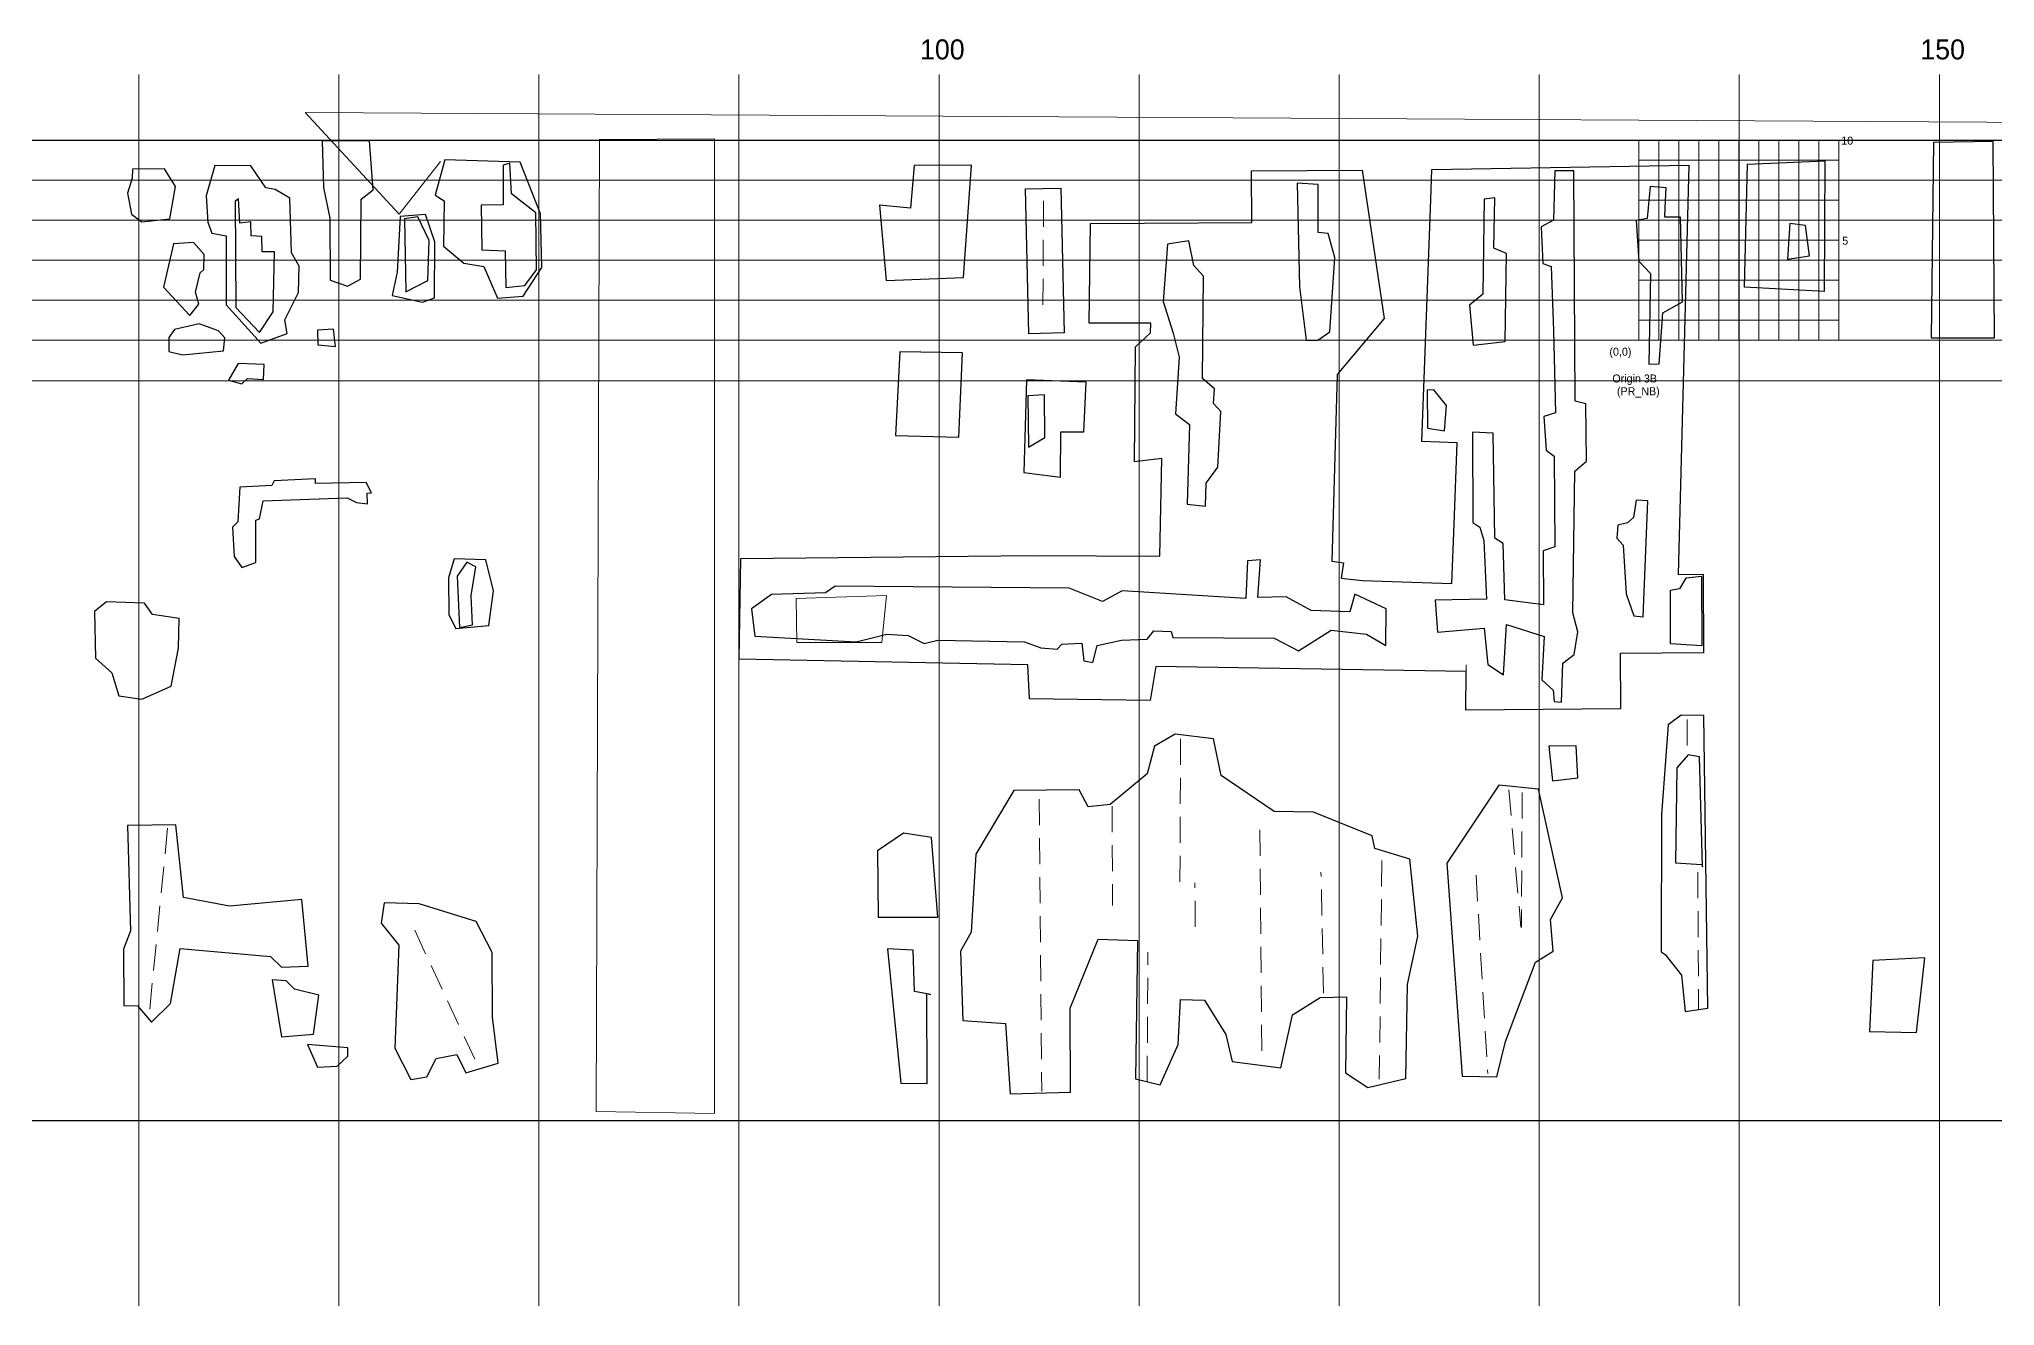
# Model space of a CAD drawing. Header units: feet. Extents: x 2768695 to 2769255, y 548988 to 549355.
# Drawn here: x 2768820 to 2768917.7, y 549155.5 to 549218.9 of the extents above; entities that cross this region are included whole.
import ezdxf

# ---------------------------------------------------------------- set-up
doc = ezdxf.new("R2010")
doc.units = ezdxf.units.FT
doc.header["$LTSCALE"] = 312
doc.header["$MEASUREMENT"] = 0
doc.linetypes.add('Dash01', pattern=[1.5, 1, -0.5])
for name, color, linetype, lineweight in [('Aggr A Line', 212, 'Continuous', 30), ('Asph A Line', 5, 'Continuous', 30), ('Conc A Line', 96, 'Continuous', 30), ('Conc Line Exst', 1, 'Dash01', 13), ('dim (wt 1)', 4, 'Continuous', 13), ('Surface Conc Line Exst', 1, 'Dash01', 0), ('Text text', 7, 'Continuous', 40), ('WHATIZ Questions Line Exst', 11, 'Continuous', 13)]:
    doc.layers.add(name, color=color, linetype=linetype, lineweight=lineweight)
doc.styles.add('Text 0.09', font='', dxfattribs={"height": 0.0075})
doc.styles.get('Text 0.09').set_extended_font_data('NDDOT')

msp = doc.modelspace()

# ---------------------------------------------------------------- linework, layer by layer
at = {"layer": 'Aggr A Line', "color": 212, "linetype": 'Continuous', "lineweight": 30, "flags": 128}
for points in [[(2768834.12, 549213.767), (2768834.185, 549211.45), (2768834.51, 549209.913), (2768834.531, 549206.804), (2768835.39, 549206.513), (2768836.045, 549206.865), (2768836.067, 549210.864), (2768836.678, 549211.329), (2768836.481, 549213.775), (2768834.12, 549213.767)], [(2768832.38, 549204.142), (2768832.261, 549204.829), (2768832.938, 549206.201), (2768832.977, 549207.519), (2768832.586, 549208.182), (2768832.508, 549210.906), (2768831.768, 549211.346), (2768831.308, 549211.426), (2768830.562, 549212.529), (2768828.751, 549212.541), (2768828.328, 549211.021), (2768828.401, 549209.705), (2768828.603, 549209.163), (2768829.333, 549209.03), (2768829.323, 549205.569), (2768831.063, 549203.667), (2768832.38, 549204.142)], [(2768840.256, 549212.831), (2768839.778, 549211.061), (2768840.213, 549210.778), (2768840.194, 549208.515), (2768841.212, 549207.663), (2768842.203, 549207.498), (2768842.888, 549205.918), (2768844.171, 549206.01), (2768845.106, 549207.44), (2768845.033, 549210.125), (2768844.019, 549212.711), (2768840.256, 549212.831)], [(2768866.573, 549212.567), (2768863.716, 549212.544), (2768863.531, 549210.408), (2768861.981, 549210.555), (2768862.32, 549206.795), (2768866.187, 549206.945), (2768866.573, 549212.567)], [(2768826.515, 549209.883), (2768826.789, 549211.499), (2768826.241, 549212.383), (2768824.642, 549212.355), (2768824.622, 549211.918), (2768824.386, 549211.169), (2768824.587, 549210.117), (2768825.106, 549209.732), (2768826.515, 549209.883)], [(2768838.026, 549209.988), (2768837.873, 549207.213), (2768837.617, 549206.036), (2768839.142, 549205.709), (2768839.735, 549205.931), (2768839.747, 549208.725), (2768839.281, 549210.097), (2768838.026, 549209.988)], [(2768827.513, 549205.045), (2768827.952, 549205.602), (2768827.797, 549206.209), (2768828.03, 549207.183), (2768828.202, 549207.341), (2768828.226, 549208.098), (2768827.695, 549208.7), (2768826.699, 549208.635), (2768826.195, 549206.453), (2768827.513, 549205.045)], [(2768828.938, 549204.278), (2768827.981, 549204.633), (2768826.747, 549204.339), (2768826.467, 549203.944), (2768826.467, 549203.238), (2768827.135, 549203.068), (2768829.189, 549203.275), (2768829.254, 549203.933), (2768828.938, 549204.278)], [(2768833.911, 549203.571), (2768834.784, 549203.487), (2768834.695, 549204.364), (2768833.894, 549204.303), (2768833.911, 549203.571)], [(2768866.126, 549203.182), (2768863.002, 549203.23), (2768862.781, 549199.043), (2768865.952, 549198.957), (2768866.126, 549203.182)], [(2768829.435, 549201.806), (2768830.11, 549201.631), (2768830.39, 549201.888), (2768831.197, 549201.85), (2768831.218, 549202.599), (2768829.922, 549202.636), (2768829.435, 549201.806)], [(2768872.303, 549201.707), (2768869.334, 549201.832), (2768869.194, 549197.187), (2768871.024, 549196.962), (2768871.052, 549199.223), (2768872.195, 549199.222), (2768872.303, 549201.707)], [(2768840.717, 549192.875), (2768840.442, 549191.923), (2768840.447, 549190.069), (2768840.805, 549189.393), (2768842.451, 549189.542), (2768842.686, 549191.276), (2768842.297, 549192.826), (2768840.717, 549192.875)], [(2768826.979, 549189.889), (2768825.648, 549190.09), (2768825.244, 549190.659), (2768823.342, 549190.725), (2768822.743, 549190.244), (2768822.801, 549187.907), (2768823.604, 549187.178), (2768823.961, 549186.029), (2768825.116, 549185.861), (2768826.582, 549186.507), (2768826.941, 549188.409), (2768826.979, 549189.889)], [(2768876.766, 549184.099), (2768875.729, 549183.499), (2768875.364, 549182.116), (2768873.508, 549180.592), (2768872.403, 549180.47), (2768871.957, 549181.327), (2768868.694, 549181.282), (2768866.789, 549178.105), (2768866.556, 549174.21), (2768866.028, 549173.244), (2768866.139, 549169.792), (2768868.279, 549169.634), (2768868.504, 549166.113), (2768871.524, 549166.208), (2768871.508, 549170.402), (2768872.919, 549173.858), (2768874.878, 549173.78), (2768874.769, 549166.859), (2768876.003, 549166.564), (2768876.911, 549168.591), (2768877.032, 549170.835), (2768878.233, 549170.797), (2768879.289, 549169.086), (2768879.607, 549167.735), (2768882.033, 549167.42), (2768882.622, 549170.061), (2768884.011, 549170.941), (2768885.331, 549170.965), (2768885.278, 549167.17), (2768886.383, 549166.441), (2768888.293, 549166.883), (2768888.369, 549171.587), (2768888.89, 549174.009), (2768888.493, 549177.858), (2768886.736, 549178.391), (2768886.609, 549179.012), (2768883.668, 549180.208), (2768881.712, 549180.235), (2768879.062, 549182.031), (2768878.674, 549183.875), (2768876.766, 549184.099)], [(2768902.047, 549185.061), (2768901.407, 549184.573), (2768901.06, 549180.083), (2768901.051, 549173.217), (2768901.251, 549173.084), (2768902.075, 549172.049), (2768902.248, 549170.238), (2768903.38, 549170.409), (2768903.178, 549185.034), (2768902.047, 549185.061)], [(2768895.436, 549183.507), (2768895.625, 549181.764), (2768896.893, 549181.914), (2768896.811, 549183.524), (2768895.436, 549183.507)], [(2768892.944, 549181.547), (2768890.344, 549177.653), (2768890.754, 549171.862), (2768891.101, 549166.997), (2768892.843, 549166.972), (2768893.278, 549168.734), (2768894.778, 549172.697), (2768895.65, 549173.248), (2768895.517, 549174.84), (2768896.117, 549175.919), (2768894.913, 549181.356), (2768892.944, 549181.547)], [(2768824.39, 549179.539), (2768824.541, 549174.27), (2768824.201, 549173.358), (2768824.215, 549170.533), (2768824.899, 549170.523), (2768825.601, 549169.698), (2768826.54, 549170.64), (2768827.026, 549173.388), (2768831.539, 549172.993), (2768832.087, 549172.455), (2768833.423, 549172.497), (2768833.101, 549175.841), (2768829.496, 549175.501), (2768827.195, 549175.93), (2768826.811, 549179.565), (2768824.39, 549179.539)], [(2768863.18, 549179.159), (2768861.885, 549178.265), (2768861.922, 549174.948), (2768864.9, 549174.951), (2768864.588, 549178.931), (2768863.18, 549179.159)], [(2768837.227, 549175.673), (2768837.073, 549174.648), (2768837.956, 549173.56), (2768837.757, 549168.407), (2768838.559, 549166.835), (2768839.352, 549166.961), (2768839.821, 549167.883), (2768840.862, 549168.08), (2768841.304, 549167.175), (2768842.919, 549167.645), (2768842.645, 549169.957), (2768842.614, 549173.181), (2768841.818, 549174.731), (2768838.966, 549175.62), (2768837.227, 549175.673)], [(2768862.383, 549173.361), (2768863.041, 549166.645), (2768864.37, 549166.628), (2768864.339, 549171.128), (2768864.535, 549171.088), (2768863.731, 549171.236), (2768863.659, 549173.295), (2768862.383, 549173.361)], [(2768911.635, 549172.785), (2768911.463, 549169.231), (2768913.81, 549169.183), (2768914.019, 549170.966), (2768914.225, 549172.918), (2768911.635, 549172.785)], [(2768831.625, 549171.817), (2768832.095, 549168.968), (2768833.69, 549169.104), (2768833.963, 549171.048), (2768832.742, 549171.346), (2768832.318, 549171.763), (2768831.625, 549171.817)], [(2768835.41, 549168.424), (2768833.397, 549168.589), (2768833.891, 549167.443), (2768834.88, 549167.499), (2768835.41, 549168.004), (2768835.41, 549168.424)]]:
    msp.add_lwpolyline(points, dxfattribs=at)
for points in [[(2768914.55, 549203.923), (2768917.712, 549203.924), (2768917.653, 549213.749), (2768914.671, 549213.701), (2768914.55, 549203.923)], [(2768869.66, 549193.033), (2768876.001, 549193.015), (2768876.096, 549197.897), (2768874.721, 549197.723), (2768874.781, 549203.471), (2768875.532, 549204.174), (2768875.54, 549204.662), (2768872.458, 549204.659), (2768872.535, 549209.652), (2768880.591, 549209.7), (2768880.576, 549212.278), (2768886.113, 549212.311), (2768887.213, 549204.892), (2768884.849, 549202.088), (2768884.585, 549192.762), (2768885.177, 549192.675), (2768885.05, 549191.904), (2768886.127, 549191.785), (2768890.586, 549191.636), (2768890.698, 549194.605), (2768890.85, 549198.679), (2768889.084, 549198.745), (2768889.537, 549210.846), (2768889.593, 549212.346), (2768902.43, 549212.56), (2768901.908, 549192.098), (2768903.148, 549192.106), (2768903.175, 549188.171), (2768899, 549188.143), (2768899.018, 549185.364), (2768891.292, 549185.313), (2768891.311, 549187.244), (2768875.798, 549187.482), (2768875.51, 549185.793), (2768869.471, 549185.871), (2768869.387, 549187.58), (2768854.964, 549187.848), (2768855.058, 549192.883), (2768869.66, 549193.033)], [(2768905.368, 549212.616), (2768909.239, 549212.772), (2768909.198, 549206.241), (2768905.211, 549206.464), (2768905.368, 549212.616)], [(2768869.276, 549211.376), (2768871.051, 549211.416), (2768871.215, 549204.172), (2768869.442, 549204.132), (2768869.276, 549211.376)], [(2768830.014, 549196.454), (2768829.912, 549194.723), (2768829.638, 549194.463), (2768829.729, 549192.993), (2768830.102, 549192.448), (2768830.809, 549192.687), (2768830.815, 549194.814), (2768830.997, 549194.882), (2768831.181, 549195.78), (2768835.377, 549195.921), (2768835.84, 549195.688), (2768836.393, 549195.622), (2768836.374, 549196.154), (2768836.584, 549196.169), (2768836.326, 549196.688), (2768833.784, 549196.639), (2768833.782, 549196.872), (2768831.724, 549196.774), (2768831.6, 549196.54), (2768830.014, 549196.454)]]:
    msp.add_lwpolyline(points, close=True, dxfattribs=at)
at = {"layer": 'Asph A Line', "color": 5, "linetype": 'Continuous', "lineweight": 30}
msp.add_line((2768887.286, 549188.547), (2768887.307, 549190.379), dxfattribs=at)
at = {"layer": 'Asph A Line', "color": 5, "linetype": 'Continuous', "lineweight": 30, "flags": 128}
for points in [[(2768843.511, 549212.658), (2768843.165, 549212.556), (2768843.168, 549210.581), (2768842.078, 549210.554), (2768842.103, 549208.324), (2768843.263, 549208.279), (2768843.31, 549206.436), (2768844.254, 549206.538), (2768844.83, 549207.321), (2768844.807, 549210.181), (2768843.592, 549211.132), (2768843.511, 549212.658)], [(2768882.855, 549211.66), (2768882.981, 549206.479), (2768883.309, 549203.812), (2768883.892, 549203.815), (2768884.49, 549204.231), (2768884.742, 549207.938), (2768884.41, 549209.137), (2768883.915, 549209.195), (2768883.913, 549211.596), (2768882.855, 549211.66)], [(2768895.739, 549212.279), (2768895.667, 549209.818), (2768895.058, 549209.486), (2768895.132, 549207.645), (2768895.56, 549207.487), (2768895.665, 549204.29), (2768895.762, 549200.172), (2768895.191, 549199.995), (2768895.306, 549198.306), (2768895.702, 549198.002), (2768895.737, 549193.481), (2768895.16, 549193.28), (2768895.177, 549190.568), (2768893.241, 549190.828), (2768893.154, 549193.648), (2768892.744, 549193.901), (2768892.661, 549199.165), (2768891.623, 549199.215), (2768891.631, 549194.69), (2768891.991, 549194.451), (2768892.184, 549193.798), (2768892.322, 549190.853), (2768889.748, 549190.808), (2768889.87, 549189.208), (2768892.207, 549189.408), (2768892.391, 549187.583), (2768893.165, 549187.067), (2768893.316, 549189.597), (2768895.205, 549188.99), (2768895.092, 549186.817), (2768895.652, 549186.301), (2768895.699, 549185.746), (2768896.075, 549185.713), (2768896.143, 549187.659), (2768896.698, 549188.085), (2768896.894, 549189.217), (2768896.634, 549190.176), (2768896.742, 549197.252), (2768897.326, 549197.766), (2768897.289, 549200.63), (2768896.745, 549200.751), (2768896.694, 549212.278), (2768895.739, 549212.279)], [(2768900.499, 549211.493), (2768900.353, 549209.897), (2768899.794, 549209.793), (2768899.943, 549207.769), (2768900.512, 549207.149), (2768900.442, 549202.608), (2768900.959, 549202.618), (2768901.131, 549205.176), (2768902.119, 549205.726), (2768902.022, 549209.967), (2768901.239, 549209.954), (2768901.247, 549210.447), (2768901.302, 549211.435), (2768900.499, 549211.493)], [(2768830.993, 549204.199), (2768831.681, 549205.225), (2768831.748, 549208.22), (2768831.121, 549208.231), (2768831.109, 549209.002), (2768830.567, 549209.026), (2768830.551, 549209.727), (2768830.015, 549209.664), (2768829.948, 549210.884), (2768829.781, 549210.756), (2768829.803, 549205.448), (2768830.993, 549204.199)], [(2768838.902, 549209.974), (2768838.231, 549209.877), (2768838.301, 549206.228), (2768839.409, 549206.789), (2768839.471, 549208.791), (2768838.902, 549209.974)], [(2768907.478, 549209.644), (2768907.369, 549207.858), (2768908.459, 549208.03), (2768908.263, 549209.545), (2768907.478, 549209.644)], [(2768876.376, 549208.619), (2768876.158, 549205.75), (2768876.66, 549204.167), (2768876.96, 549202.96), (2768876.784, 549200.118), (2768877.479, 549199.594), (2768877.356, 549195.611), (2768878.272, 549195.509), (2768878.309, 549196.65), (2768878.885, 549197.45), (2768879.045, 549200.244), (2768878.671, 549200.636), (2768878.728, 549201.376), (2768878.118, 549201.898), (2768878.175, 549207.014), (2768877.699, 549207.549), (2768877.442, 549208.785), (2768876.376, 549208.619)], [(2768869.394, 549201.025), (2768869.436, 549198.458), (2768870.248, 549198.935), (2768870.228, 549201.068), (2768869.394, 549201.025)], [(2768889.361, 549201.316), (2768889.372, 549199.405), (2768890.218, 549199.279), (2768890.325, 549200.536), (2768889.696, 549201.328), (2768889.361, 549201.316)], [(2768899.802, 549195.811), (2768899.661, 549194.945), (2768899.368, 549194.675), (2768898.893, 549194.556), (2768898.838, 549193.915), (2768899.149, 549193.558), (2768899.3, 549191.117), (2768899.69, 549190.027), (2768900.149, 549189.97), (2768900.381, 549195.773), (2768899.802, 549195.811)], [(2768841.355, 549192.701), (2768840.874, 549192.007), (2768840.991, 549189.445), (2768841.643, 549189.57), (2768841.576, 549191.043), (2768841.811, 549192.477), (2768841.355, 549192.701)], [(2768887.307, 549190.379), (2768885.744, 549191.112), (2768885.492, 549190.222), (2768883.565, 549190.29), (2768882.302, 549190.966), (2768880.886, 549190.934), (2768881.026, 549192.82), (2768880.38, 549192.782), (2768880.291, 549190.897), (2768874.118, 549191.265), (2768873.126, 549190.745), (2768871.464, 549191.404)], [(2768902.278, 549191.903), (2768901.967, 549191.366), (2768901.495, 549191.294), (2768901.5, 549188.632), (2768903.109, 549188.543), (2768903.085, 549191.985), (2768902.278, 549191.903)], [(2768871.464, 549191.404), (2768859.773, 549191.513), (2768859.289, 549191.166), (2768856.583, 549191.094), (2768855.588, 549190.371), (2768855.748, 549189.012), (2768860.812, 549188.717), (2768862.34, 549189.108), (2768863.422, 549189.043), (2768864.214, 549188.638), (2768864.899, 549188.798), (2768869.232, 549188.716), (2768870.05, 549188.43), (2768870.869, 549188.359), (2768871.091, 549188.603), (2768872.095, 549188.648), (2768872.194, 549187.765), (2768872.644, 549187.689), (2768872.86, 549188.546), (2768874.072, 549188.809), (2768875.366, 549188.864), (2768875.7, 549189.279), (2768876.565, 549189.235), (2768876.645, 549188.941), (2768881.713, 549188.899), (2768882.926, 549188.273), (2768884.556, 549189.311), (2768886.318, 549189.103), (2768887.286, 549188.547)], [(2768902.402, 549183.078), (2768901.84, 549182.417), (2768901.774, 549177.674), (2768903.077, 549177.594), (2768903.111, 549177.466), (2768902.969, 549182.972), (2768902.402, 549183.078)]]:
    msp.add_lwpolyline(points, dxfattribs=at)
msp.add_lwpolyline([(2768892.205, 549210.869), (2768892.145, 549206.103), (2768891.478, 549205.562), (2768891.658, 549203.555), (2768893.253, 549203.747), (2768893.319, 549208.146), (2768892.689, 549208.416), (2768892.734, 549210.925), (2768892.205, 549210.869)], close=True, dxfattribs=at)
at = {"layer": 'Conc A Line', "color": 96, "linetype": 'Continuous', "lineweight": 30, "flags": 128}
msp.add_lwpolyline([(2768765.029, 549164.767), (2768764.933, 549213.818), (2769159.344, 549213.818), (2769159.352, 549164.771), (2768765.029, 549164.767)], close=True, dxfattribs=at)
at = {"layer": 'Conc Line Exst', "color": 1, "linetype": 'Dash01', "lineweight": 13, "ltscale": 0.004167, "flags": 128}
msp.add_lwpolyline([(2768870.185, 549210.784), (2768870.139, 549205.031)], dxfattribs=at)
at = {"layer": 'dim (wt 1)', "color": 9, "linetype": 'Continuous', "lineweight": 13}
for p, q in [((2768824.957, 549155.51), (2768824.957, 549217.099)), ((2768834.957, 549155.51), (2768834.957, 549217.099)), ((2768844.957, 549155.51), (2768844.957, 549217.099)), ((2768854.957, 549155.51), (2768854.957, 549217.099)), ((2768864.957, 549155.51), (2768864.957, 549217.099)), ((2768874.957, 549155.51), (2768874.957, 549217.099)), ((2768884.957, 549155.51), (2768884.957, 549217.099)), ((2768894.957, 549155.51), (2768894.957, 549217.099)), ((2768904.957, 549155.51), (2768904.957, 549217.099)), ((2768914.957, 549155.51), (2768914.957, 549217.099)), ((2768757.52, 549213.818), (2769164.881, 549213.818)), ((2768757.52, 549211.818), (2769164.881, 549211.818)), ((2768757.52, 549209.818), (2769164.881, 549209.818)), ((2768757.52, 549207.818), (2769164.881, 549207.818)), ((2768757.52, 549205.818), (2769164.881, 549205.818)), ((2768757.52, 549203.818), (2769164.881, 549203.818)), ((2768757.52, 549201.768), (2769164.88, 549201.768))]:
    msp.add_line(p, q, dxfattribs=at)
at = {"layer": 'dim (wt 1)', "color": 4, "linetype": 'Continuous', "lineweight": 13}
for p, q in [((2768853.734, 549184.831), (2768853.734, 549213.818)), ((2768900.933, 549203.818), (2768900.933, 549213.818)), ((2768901.933, 549203.818), (2768901.933, 549213.818)), ((2768902.933, 549203.818), (2768902.933, 549213.818)), ((2768903.933, 549203.818), (2768903.933, 549213.818)), ((2768904.933, 549203.818), (2768904.933, 549213.818)), ((2768905.933, 549203.818), (2768905.933, 549213.818)), ((2768906.933, 549203.818), (2768906.933, 549213.818)), ((2768907.933, 549203.818), (2768907.933, 549213.818)), ((2768908.933, 549203.818), (2768908.933, 549213.818)), ((2768909.933, 549212.818), (2768899.933, 549212.818)), ((2768909.933, 549211.818), (2768899.933, 549211.818)), ((2768909.933, 549210.818), (2768899.933, 549210.818)), ((2768909.933, 549209.818), (2768899.933, 549209.818)), ((2768909.933, 549208.818), (2768899.933, 549208.818)), ((2768909.933, 549207.818), (2768899.933, 549207.818)), ((2768909.933, 549206.818), (2768899.933, 549206.818)), ((2768909.933, 549205.818), (2768899.933, 549205.818)), ((2768909.933, 549204.818), (2768899.933, 549204.818))]:
    msp.add_line(p, q, dxfattribs=at)
at = {"layer": 'dim (wt 1)', "color": 4, "linetype": 'Continuous', "lineweight": 13, "flags": 128}
for points in [[(2768840.035, 549212.747), (2768837.965, 549210.116), (2768833.281, 549215.202), (2769076.725, 549213.799), (2769070.588, 549213.757), (2769070.377, 549165.019), (2769076.391, 549165.091), (2769076.725, 549213.799)], [(2768853.73, 549165.138), (2768847.826, 549165.228), (2768847.991, 549213.843), (2768853.738, 549213.872), (2768853.73, 549165.138)]]:
    msp.add_lwpolyline(points, dxfattribs=at)
at = {"layer": 'dim (wt 1)', "color": 4, "linetype": 'Continuous', "lineweight": 13}
msp.add_lwpolyline([(2768909.933, 549213.818), (2768899.933, 549213.818), (2768899.933, 549203.818), (2768909.933, 549203.818)], close=True, dxfattribs=at)
at = {"layer": 'Surface Conc Line Exst', "color": 1, "linetype": 'Continuous', "lineweight": 0, "flags": 128}
for points in [[(2768909.239, 549212.774), (2768905.368, 549212.618), (2768905.211, 549206.467), (2768909.198, 549206.244), (2768909.239, 549212.774)], [(2768862.328, 549191.047), (2768857.817, 549190.896), (2768857.851, 549188.687), (2768862.102, 549188.689), (2768862.328, 549191.047)], [(2768869.387, 549187.58), (2768869.471, 549185.871), (2768875.51, 549185.793), (2768875.798, 549187.482)], [(2768875.798, 549187.482), (2768891.311, 549187.244), (2768891.3, 549187.571)]]:
    msp.add_lwpolyline(points, dxfattribs=at)
at = {"layer": 'Surface Conc Line Exst', "color": 1, "linetype": 'Dash01', "lineweight": 0, "ltscale": 0.004167, "flags": 128}
for points in [[(2768902.35, 549184.84), (2768902.357, 549183.054)], [(2768876.997, 549176.724), (2768877.027, 549183.904)], [(2768893.433, 549181.326), (2768894.039, 549174.457)], [(2768894.105, 549181.184), (2768894.07, 549174.428)], [(2768869.96, 549180.851), (2768870.088, 549166.236)], [(2768873.608, 549180.504), (2768873.634, 549175.533)], [(2768826.399, 549179.408), (2768825.478, 549170.079)], [(2768880.997, 549179.322), (2768881.1, 549167.646)], [(2768887.089, 549177.782), (2768886.962, 549166.856)], [(2768877.758, 549174.467), (2768877.747, 549176.665)], [(2768884.172, 549171.144), (2768884.048, 549177.2)], [(2768891.8, 549177.045), (2768892.383, 549167.138)], [(2768902.883, 549177.204), (2768902.921, 549170.351)], [(2768838.748, 549174.296), (2768841.751, 549167.843)], [(2768875.362, 549166.724), (2768875.391, 549173.195)]]:
    msp.add_lwpolyline(points, dxfattribs=at)
at = {"layer": 'WHATIZ Questions Line Exst', "color": 11, "linetype": 'Continuous', "lineweight": 13, "flags": 128}
msp.add_lwpolyline([(2768892.145, 549206.103), (2768891.478, 549205.562), (2768891.658, 549203.555), (2768893.253, 549203.747), (2768893.319, 549208.146), (2768892.689, 549208.416), (2768892.734, 549210.925), (2768892.689, 549208.416)], dxfattribs=at)

# ---------------------------------------------------------------- texts
at = {"layer": 'Text text', "color": 7, "linetype": 'Continuous', "lineweight": 30, "style": 'Text 0.09'}
for s, height, p in [('100', 1, (2768864.005, 549217.852)), ('150', 1, (2768914.005, 549217.852)), ('10', 0.4, (2768910.052, 549213.586)), ('5', 0.4, (2768910.103, 549208.585)), ('(0,0)', 0.4, (2768898.465, 549203.032)), ('Origin 3B', 0.4, (2768898.612, 549201.693)), ('(PR_NB)', 0.4, (2768898.841, 549201.057))]:
    msp.add_text(s, height=height, dxfattribs=at).set_placement(p)

doc.saveas('drawing.dxf')
